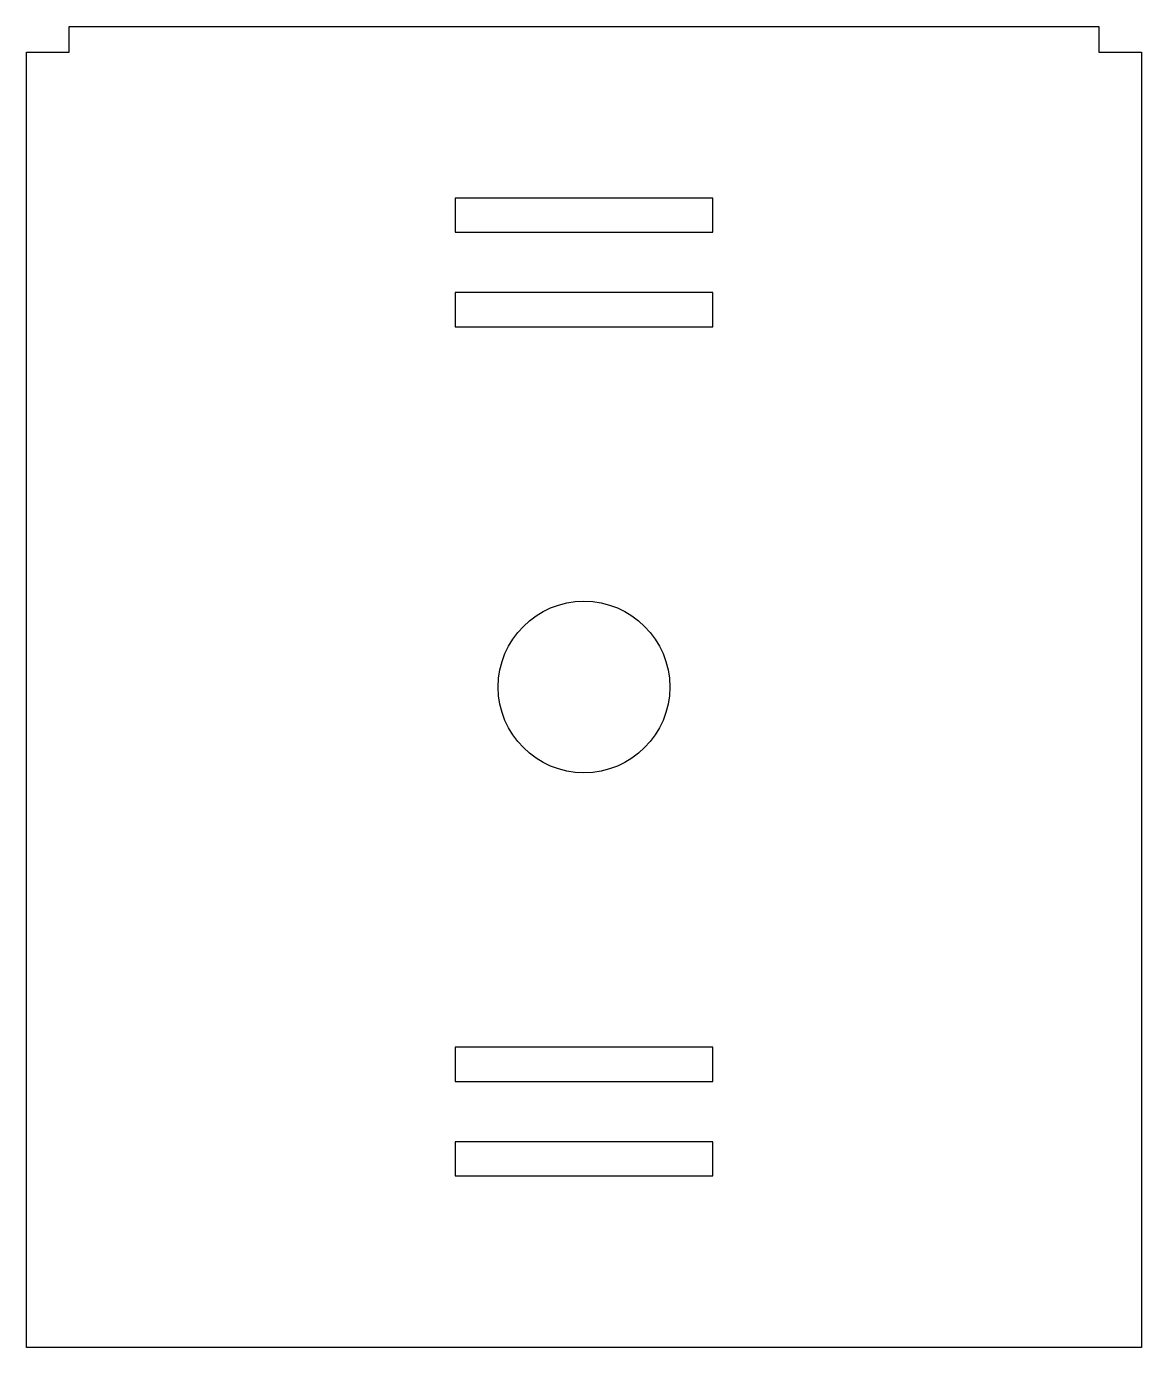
# Model space of a CAD drawing. Header units: millimetres. Extents: x -65 to 65, y -77 to 77.
import ezdxf

# ---------------------------------------------------------------- set-up
doc = ezdxf.new("R2010")
doc.units = ezdxf.units.MM
doc.layers.get('0').update_dxf_attribs({"linetype": 'CONTINUOUS'})

msp = doc.modelspace()

# ---------------------------------------------------------------- linework, layer by layer
for points in [[(-60, 74), (-60, 77), (60, 77), (60, 74), (65, 74), (65, -77), (-65, -77), (-65, 74)], [(-15, 53), (15, 53), (15, 57), (-15, 57)], [(-15, 46), (-15, 42), (15, 42), (15, 46)], [(15, -42), (-15, -42), (-15, -46), (15, -46)], [(15, -53), (-15, -53), (-15, -57), (15, -57)]]:
    msp.add_lwpolyline(points, close=True)
msp.add_circle((0, 0), 10)

doc.saveas('drawing.dxf')
